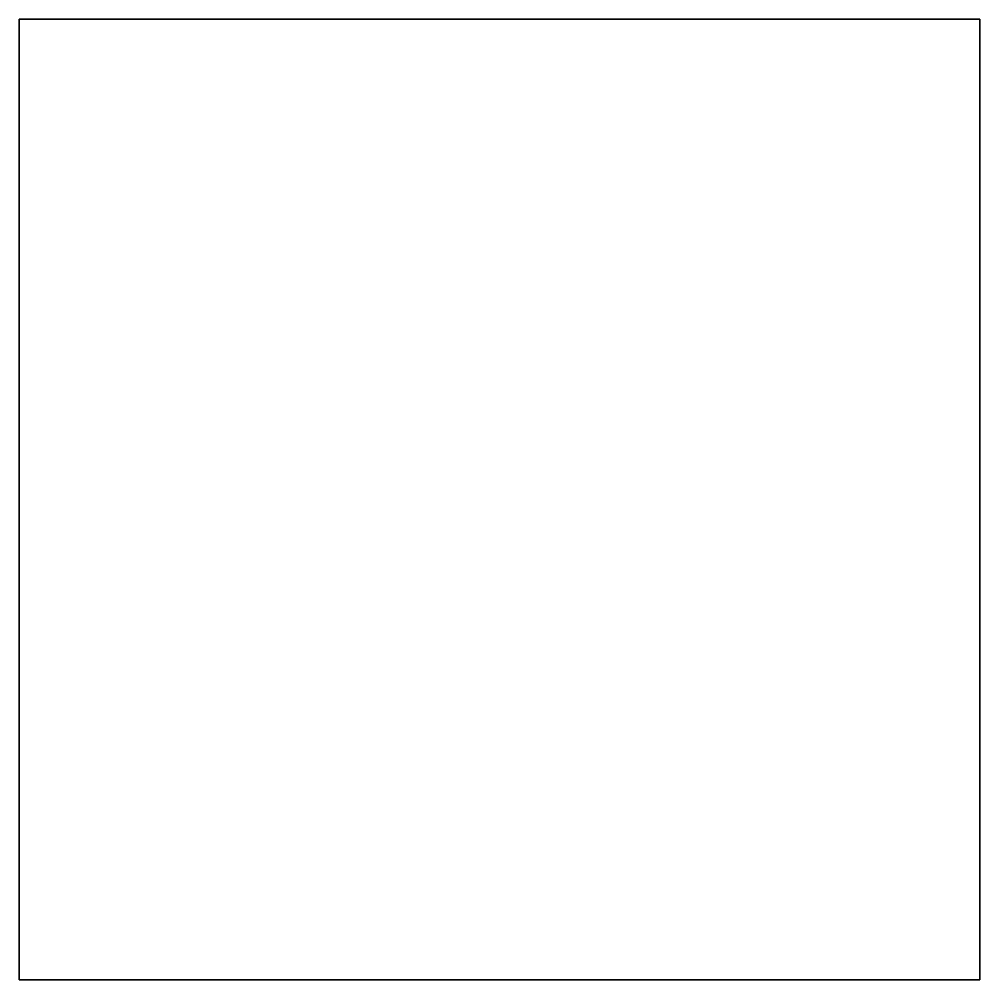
# Model space of a CAD drawing. Extents: x 79 to 218, y 35 to 174.
import ezdxf

# ---------------------------------------------------------------- set-up
doc = ezdxf.new("R2010")
doc.units = 0

msp = doc.modelspace()

# ---------------------------------------------------------------- linework, layer by layer
at = {"color": 7, "lineweight": 35}
for p, q in [((79, 174.5), (79, 35.499996)), ((79, 174.5), (218, 174.5)), ((218, 35.499996), (218, 174.5)), ((218, 35.499996), (79, 35.499996))]:
    msp.add_line(p, q, dxfattribs=at)

doc.saveas('drawing.dxf')
